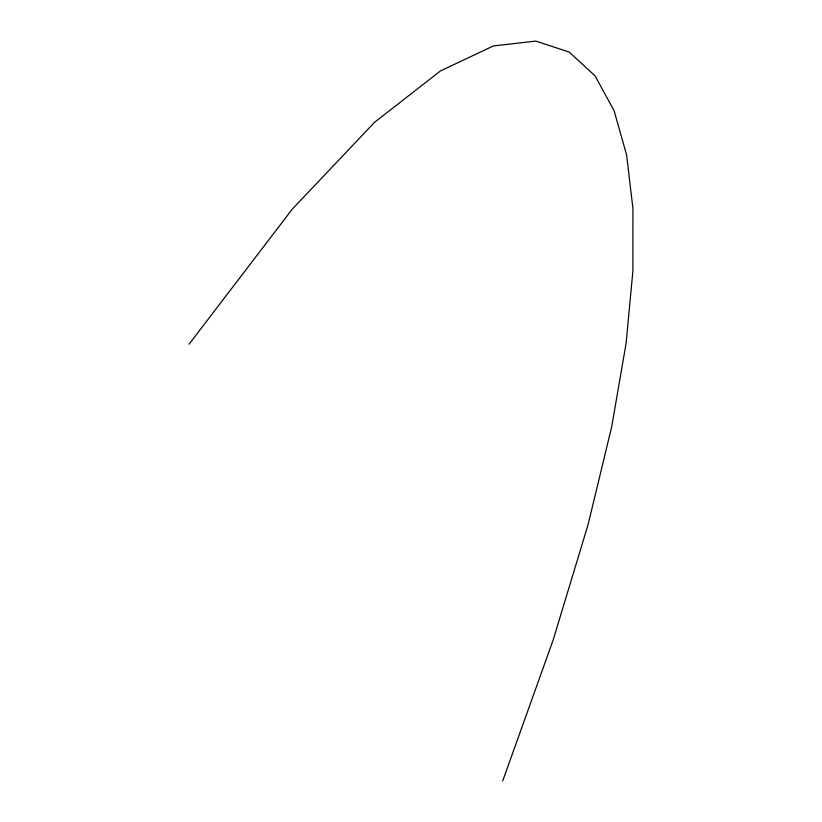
<?xml version="1.0" encoding="UTF-8"?>
<svg xmlns="http://www.w3.org/2000/svg" width="822" height="822" viewBox="0 0 822 822"><rect width="100%" height="100%" fill="white"/><g stroke="black" fill="none" stroke-linecap="round" stroke-linejoin="round"><path stroke-width="1.23" d="M502.725 780.9L553.083 640.225L588.12 524.467L611.681 426.824L626.128 343.134L632.909 270.798L632.919 208.295L626.59 154.916L614.044 110.61L595.097 75.932L569.276 52.094L535.78 41.1L493.406 45.94L440.479 70.918L374.606 122.273L292.427 208.952L189.081 344.182"/></g></svg>
